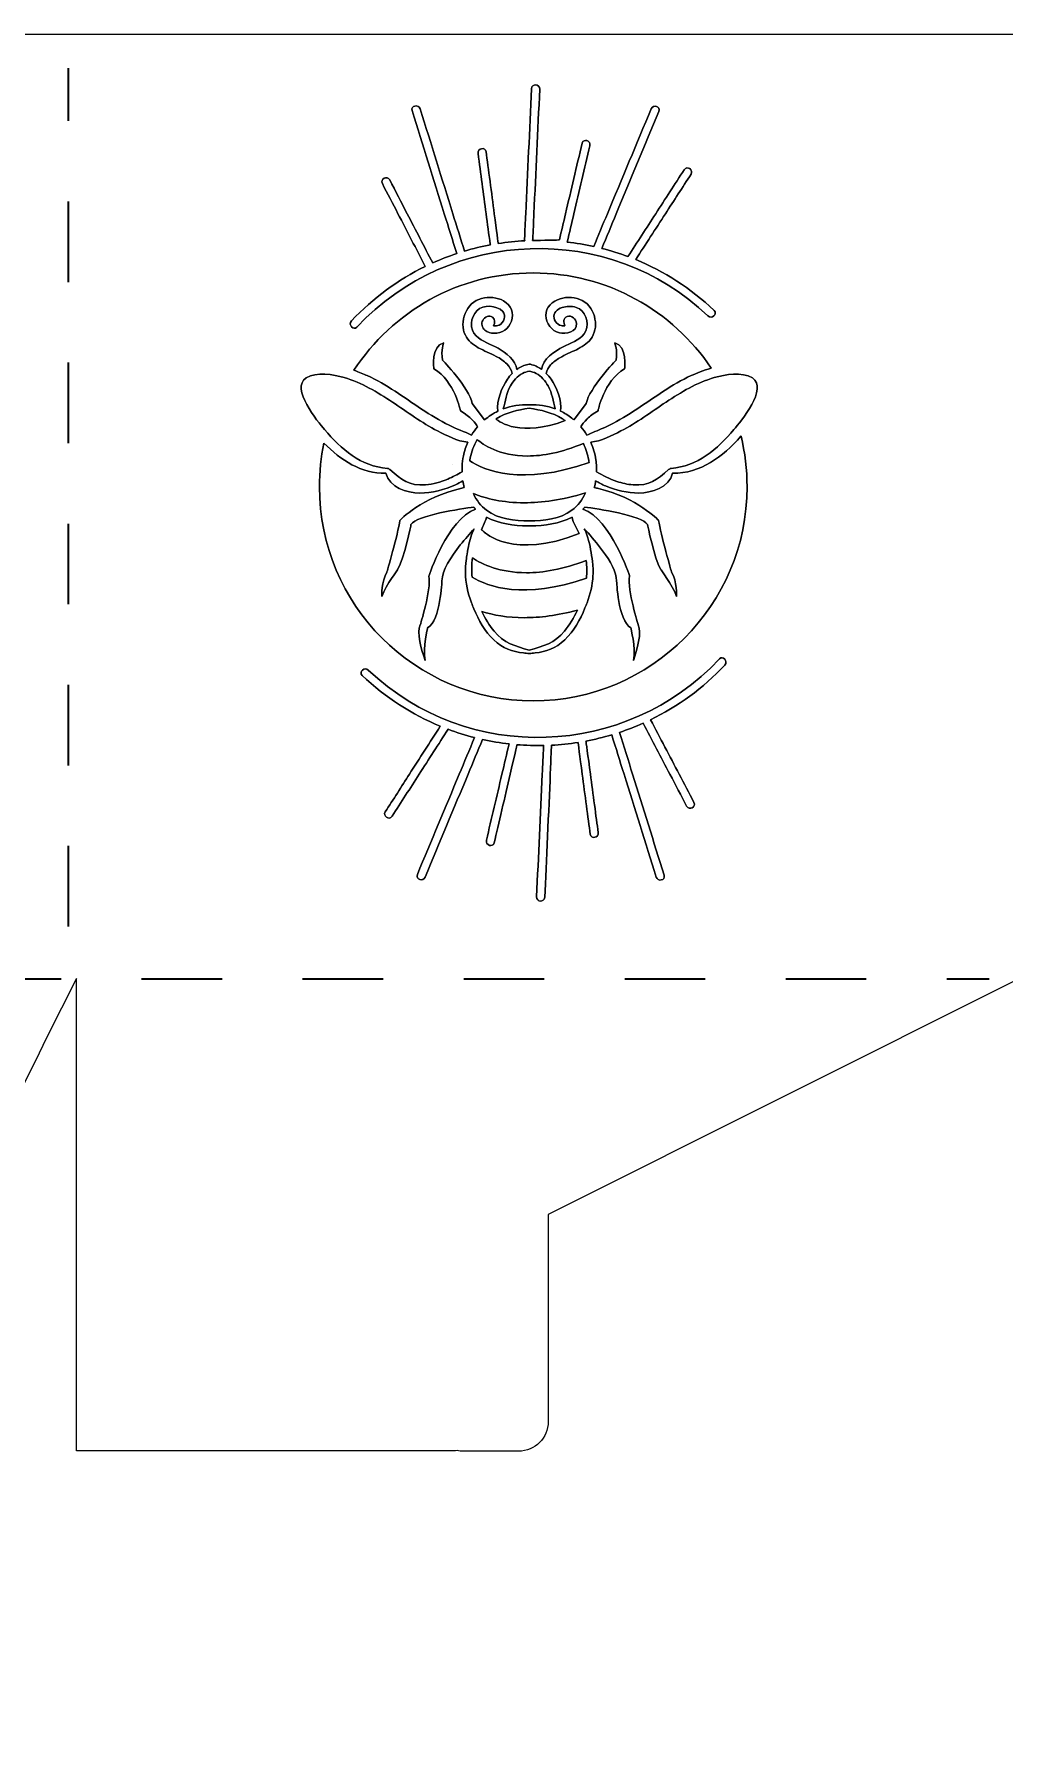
# Model space of a CAD drawing. Extents: x 8 to 992, y -718 to -282.
# Drawn here: x 256.2 to 504.6, y -717.6 to -282.5 of the extents above; entities that cross this region are included whole.
import ezdxf

# ---------------------------------------------------------------- set-up
doc = ezdxf.new("R2010")
doc.units = 0
doc.header["$MEASUREMENT"] = 0
doc.linetypes.add('AI-Linetype-3', pattern=[41.240002, 20.620001, -20.620001])
doc.linetypes.add('AI-Linetype-5', pattern=[41.240002, 20.620001, -20.620001])
doc.layers.add('Layer 1', color=7, linetype='Continuous')

# ---------------------------------------------------------------- blocks, each defined once
blk = doc.blocks.new('block 2')
at = {"layer": 'Layer 1', "true_color": 0x010101}
h = blk.add_hatch(color=18, dxfattribs=at)
h.dxf.hatch_style = 2
h.paths.add_polyline_path([(363.42, -392.81), (363.42, -392.81), (363.43, -392.8)])
at = {"layer": 'Layer 1', "lineweight": 0}
for points in [[(363.42, -392.81), (363.43, -392.8), (363.42, -392.81), (363.42, -392.81)], [(363.42, -392.81), (363.42, -392.81), (363.43, -392.8), (363.42, -392.81)]]:
    blk.add_lwpolyline(points, dxfattribs=at)
for points, knots in [([(515.73, -282.5), (515.73, -282.5), (265.73, -282.5), (265.73, -282.5), (265.73, -282.5), (259.42, -282.5), (259.42, -282.5), (259.42, -282.5), (27.54, -282.5), (27.54, -282.5), (27.54, -282.5), (27.54, -282.88), (27.54, -282.88), (27.54, -282.88), (26.18, -282.88), (26.18, -282.88), (26.18, -282.88), (25.18, -282.88), (25.18, -282.88), (25.18, -282.88), (7.77, -306.87), (7.77, -306.87), (7.77, -306.87), (7.77, -496.34), (7.77, -496.34), (7.77, -496.34), (25.18, -524.27), (25.18, -524.27), (25.18, -524.27), (25.32, -524.27), (25.32, -524.27), (25.32, -524.27), (26.18, -525.99), (26.18, -525.99), (26.18, -525.99), (34.86, -543.34), (34.86, -543.34), (34.86, -543.34), (85.76, -645.13), (85.76, -645.13), (85.76, -645.13), (85.76, -693.41), (85.76, -693.41), (85.76, -693.61), (85.77, -693.82), (85.77, -694.03), (85.63, -694.61), (85.55, -695.21), (85.55, -695.84), (85.55, -695.84), (85.55, -710.03), (85.55, -710.03), (85.55, -714.23), (88.95, -717.64), (93.15, -717.64), (93.15, -717.64), (107.35, -717.64), (107.35, -717.64), (107.77, -717.64), (108.17, -717.6), (108.57, -717.53), (109.02, -717.56), (109.47, -717.57), (109.93, -717.57), (109.93, -717.57), (182.44, -717.57), (182.44, -717.57), (182.85, -717.57), (183.25, -717.56), (183.65, -717.54), (184.03, -717.6), (184.41, -717.64), (184.8, -717.64), (184.8, -717.64), (199, -717.64), (199, -717.64), (203.2, -717.64), (206.6, -714.23), (206.6, -710.03), (206.6, -710.03), (206.6, -695.84), (206.6, -695.84), (206.6, -695.55), (206.59, -695.26), (206.55, -694.98), (206.59, -694.48), (206.61, -693.97), (206.61, -693.47), (206.61, -693.47), (206.61, -645.13), (206.61, -645.13), (206.61, -645.13), (257.49, -543.34), (257.49, -543.34), (257.49, -543.34), (259.42, -539.47), (259.42, -539.47), (259.42, -539.47), (267.05, -524.22), (267.05, -524.22), (267.05, -524.22), (267.05, -645.13), (267.05, -645.13), (267.05, -645.13), (363.75, -645.13), (363.75, -645.13), (364.02, -645.13), (364.29, -645.12), (364.55, -645.11), (365.04, -645.21), (365.55, -645.26), (366.07, -645.26), (366.07, -645.26), (380.27, -645.26), (380.27, -645.26), (384.47, -645.26), (387.87, -641.85), (387.87, -637.65), (387.87, -637.65), (387.87, -623.46), (387.87, -623.46), (387.87, -623.13), (387.85, -622.81), (387.81, -622.5), (387.84, -621.97), (387.86, -621.44), (387.86, -620.9), (387.86, -620.9), (387.86, -584.65), (387.86, -584.65), (387.86, -584.65), (508.4, -524.37), (508.4, -524.37), (508.4, -524.37), (508.4, -717.57), (508.4, -717.57), (508.4, -717.57), (544.66, -717.57), (544.66, -717.57), (545.56, -717.58), (546.45, -717.52), (547.33, -717.43), (547.33, -717.43), (561.11, -717.43), (561.11, -717.43), (565.31, -717.43), (568.72, -714.02), (568.72, -709.82), (568.72, -709.82), (568.72, -696.14), (568.72, -696.14), (568.82, -695.26), (568.87, -694.37), (568.88, -693.47), (568.88, -693.47), (568.88, -645.13), (568.88, -645.13), (568.88, -645.13), (689.73, -645.13), (689.73, -645.13), (689.73, -645.13), (689.73, -693.41), (689.73, -693.41), (689.73, -693.61), (689.74, -693.8), (689.74, -694), (689.63, -694.53), (689.56, -695.07), (689.56, -695.63), (689.56, -695.63), (689.56, -709.82), (689.56, -709.82), (689.56, -714.02), (692.97, -717.43), (697.17, -717.43), (697.17, -717.43), (711.26, -717.43), (711.26, -717.43), (712.13, -717.52), (713.01, -717.57), (713.89, -717.57), (713.89, -717.57), (750.19, -717.57), (750.19, -717.57), (750.19, -717.57), (750.19, -524.22), (750.19, -524.22), (750.19, -524.22), (871.01, -584.63), (871.01, -584.63), (871.01, -584.63), (871.01, -620.96), (871.01, -620.96), (871.01, -621.37), (871.02, -621.76), (871.04, -622.16), (870.99, -622.52), (870.96, -622.88), (870.96, -623.25), (870.96, -623.25), (870.96, -637.44), (870.96, -637.44), (870.96, -641.64), (874.36, -645.05), (878.56, -645.05), (878.56, -645.05), (892.76, -645.05), (892.76, -645.05), (892.87, -645.05), (892.97, -645.04), (893.07, -645.03), (893.77, -645.09), (894.47, -645.13), (895.18, -645.13), (895.18, -645.13), (991.86, -645.13), (991.86, -645.13), (991.86, -645.13), (991.86, -282.5), (991.86, -282.5), (991.86, -282.5), (515.73, -282.5), (515.73, -282.5)], [0, 0, 0, 0, 1, 1, 1, 2, 2, 2, 3, 3, 3, 4, 4, 4, 5, 5, 5, 6, 6, 6, 7, 7, 7, 8, 8, 8, 9, 9, 9, 10, 10, 10, 11, 11, 11, 12, 12, 12, 13, 13, 13, 14, 14, 14, 15, 15, 15, 16, 16, 16, 17, 17, 17, 18, 18, 18, 19, 19, 19, 20, 20, 20, 21, 21, 21, 22, 22, 22, 23, 23, 23, 24, 24, 24, 25, 25, 25, 26, 26, 26, 27, 27, 27, 28, 28, 28, 29, 29, 29, 30, 30, 30, 31, 31, 31, 32, 32, 32, 33, 33, 33, 34, 34, 34, 35, 35, 35, 36, 36, 36, 37, 37, 37, 38, 38, 38, 39, 39, 39, 40, 40, 40, 41, 41, 41, 42, 42, 42, 43, 43, 43, 44, 44, 44, 45, 45, 45, 46, 46, 46, 47, 47, 47, 48, 48, 48, 49, 49, 49, 50, 50, 50, 51, 51, 51, 52, 52, 52, 53, 53, 53, 54, 54, 54, 55, 55, 55, 56, 56, 56, 57, 57, 57, 58, 58, 58, 59, 59, 59, 60, 60, 60, 61, 61, 61, 62, 62, 62, 63, 63, 63, 64, 64, 64, 65, 65, 65, 66, 66, 66, 67, 67, 67, 68, 68, 68, 69, 69, 69, 70, 70, 70, 71, 71, 71, 72, 72, 72, 73, 73, 73, 74, 74, 74, 74]), ([(338.89, -357.5), (362.81, -332.01), (403.34, -330.46), (428.77, -354.66), (429.75, -355.59), (431.31, -354.19), (430.33, -353.25), (424.33, -347.55), (417.51, -343.22), (410.27, -340.24), (412.81, -336.32), (415.35, -332.41), (417.88, -328.49), (420.06, -325.12), (422.25, -321.75), (424.43, -318.39), (425.16, -317.25), (423.41, -316.1), (422.67, -317.24), (420.24, -320.99), (417.81, -324.74), (415.38, -328.49), (413.01, -332.14), (410.65, -335.8), (408.28, -339.46), (406.08, -338.64), (403.84, -337.94), (401.58, -337.37), (402.82, -334.41), (404.05, -331.45), (405.29, -328.49), (408.93, -319.76), (412.57, -311.04), (416.22, -302.32), (416.74, -301.06), (414.74, -300.42), (414.22, -301.66), (410.49, -310.6), (406.76, -319.55), (403.02, -328.49), (401.85, -331.28), (400.69, -334.08), (399.52, -336.88), (397.28, -336.38), (395.01, -336), (392.74, -335.75), (393.31, -333.33), (393.88, -330.91), (394.45, -328.49), (395.81, -322.69), (397.17, -316.89), (398.53, -311.1), (398.84, -309.79), (396.85, -309.12), (396.54, -310.44), (395.13, -316.46), (393.71, -322.47), (392.3, -328.49), (391.78, -330.71), (391.26, -332.94), (390.73, -335.16), (390.7, -335.3), (386.13, -335.3), (383.84, -335.35), (383.87, -335.26), (383.89, -335.16), (383.9, -335.06), (384, -332.87), (384.1, -330.68), (384.2, -328.49), (384.7, -317.86), (385.19, -307.23), (385.69, -296.6), (385.75, -295.25), (383.65, -295.14), (383.59, -296.49), (383.1, -307.16), (382.6, -317.82), (382.1, -328.49), (382, -330.64), (381.9, -332.8), (381.8, -334.95), (381.8, -335.13), (381.83, -335.28), (381.88, -335.42), (379.6, -335.53), (377.31, -335.77), (375.05, -336.13), (375.05, -336.09), (374.62, -332.79), (374.06, -328.49), (373.38, -323.37), (372.51, -316.83), (371.95, -312.63), (371.78, -311.29), (369.73, -311.75), (369.91, -313.09), (370.59, -318.22), (371.28, -323.35), (371.96, -328.49), (372.31, -331.09), (372.65, -333.69), (373, -336.29), (373, -336.29), (373.04, -336.47), (373.04, -336.47), (370.82, -336.89), (368.61, -337.42), (366.43, -338.07), (365.43, -334.88), (364.44, -331.68), (363.44, -328.49), (360.65, -319.55), (357.86, -310.61), (355.07, -301.66), (354.67, -300.39), (352.61, -300.82), (353.02, -302.12), (355.76, -310.91), (358.51, -319.7), (361.25, -328.49), (362.31, -331.89), (363.38, -335.3), (364.44, -338.7), (362.35, -339.39), (360.3, -340.19), (358.28, -341.1), (356.1, -336.9), (353.92, -332.69), (351.74, -328.49), (350.25, -325.6), (348.75, -322.72), (347.26, -319.83), (346.64, -318.63), (344.77, -319.59), (345.39, -320.8), (346.72, -323.36), (348.05, -325.92), (349.38, -328.49), (351.71, -332.99), (354.04, -337.49), (356.38, -341.99), (349.46, -345.37), (343.04, -350.02), (337.48, -355.94), (336.56, -356.92), (337.96, -358.49), (338.89, -357.5)], [0, 0, 0, 0, 1, 1, 1, 2, 2, 2, 3, 3, 3, 4, 4, 4, 5, 5, 5, 6, 6, 6, 7, 7, 7, 8, 8, 8, 9, 9, 9, 10, 10, 10, 11, 11, 11, 12, 12, 12, 13, 13, 13, 14, 14, 14, 15, 15, 15, 16, 16, 16, 17, 17, 17, 18, 18, 18, 19, 19, 19, 20, 20, 20, 21, 21, 21, 22, 22, 22, 23, 23, 23, 24, 24, 24, 25, 25, 25, 26, 26, 26, 27, 27, 27, 28, 28, 28, 29, 29, 29, 30, 30, 30, 31, 31, 31, 32, 32, 32, 33, 33, 33, 34, 34, 34, 35, 35, 35, 36, 36, 36, 37, 37, 37, 38, 38, 38, 39, 39, 39, 40, 40, 40, 41, 41, 41, 42, 42, 42, 43, 43, 43, 44, 44, 44, 45, 45, 45, 46, 46, 46, 47, 47, 47, 48, 48, 48, 49, 49, 49, 49]), ([(337.48, -355.94), (343.04, -350.02), (349.46, -345.37), (356.38, -341.99), (354.04, -337.49), (351.71, -332.99), (349.38, -328.49), (348.05, -325.92), (346.72, -323.36), (345.39, -320.8), (344.77, -319.59), (346.64, -318.63), (347.26, -319.83), (348.75, -322.72), (350.25, -325.6), (351.74, -328.49), (353.92, -332.69), (356.1, -336.9), (358.28, -341.1), (360.3, -340.19), (362.35, -339.39), (364.44, -338.7), (363.38, -335.3), (362.31, -331.89), (361.25, -328.49), (358.51, -319.7), (355.76, -310.91), (353.02, -302.12), (352.61, -300.82), (354.67, -300.39), (355.07, -301.66), (357.86, -310.61), (360.65, -319.55), (363.44, -328.49), (364.44, -331.68), (365.43, -334.88), (366.43, -338.07), (368.61, -337.42), (370.82, -336.89), (373.04, -336.47), (373.04, -336.47), (373, -336.29), (373, -336.29), (372.65, -333.69), (372.31, -331.09), (371.96, -328.49), (371.28, -323.35), (370.59, -318.22), (369.91, -313.09), (369.73, -311.75), (371.78, -311.29), (371.95, -312.63), (372.51, -316.83), (373.38, -323.37), (374.06, -328.49), (374.62, -332.79), (375.05, -336.09), (375.05, -336.13), (377.31, -335.77), (379.6, -335.53), (381.88, -335.42), (381.83, -335.28), (381.8, -335.13), (381.8, -334.95), (381.9, -332.8), (382, -330.64), (382.1, -328.49), (382.6, -317.82), (383.1, -307.16), (383.59, -296.49), (383.65, -295.14), (385.75, -295.25), (385.69, -296.6), (385.19, -307.23), (384.7, -317.86), (384.2, -328.49), (384.1, -330.68), (384, -332.87), (383.9, -335.06), (383.89, -335.16), (383.87, -335.26), (383.84, -335.35), (386.13, -335.3), (390.7, -335.3), (390.73, -335.16), (391.26, -332.94), (391.78, -330.71), (392.3, -328.49), (393.71, -322.47), (395.13, -316.46), (396.54, -310.44), (396.85, -309.12), (398.84, -309.79), (398.53, -311.1), (397.17, -316.89), (395.81, -322.69), (394.45, -328.49), (393.88, -330.91), (393.31, -333.33), (392.74, -335.75), (395.01, -336), (397.28, -336.38), (399.52, -336.88), (400.69, -334.08), (401.85, -331.28), (403.02, -328.49), (406.76, -319.55), (410.49, -310.6), (414.22, -301.66), (414.74, -300.42), (416.74, -301.06), (416.22, -302.32), (412.57, -311.04), (408.93, -319.76), (405.29, -328.49), (404.05, -331.45), (402.82, -334.41), (401.58, -337.37), (403.84, -337.94), (406.08, -338.64), (408.28, -339.46), (410.65, -335.8), (413.01, -332.14), (415.38, -328.49), (417.81, -324.74), (420.24, -320.99), (422.67, -317.24), (423.41, -316.1), (425.16, -317.25), (424.43, -318.39), (422.25, -321.75), (420.06, -325.12), (417.88, -328.49), (415.35, -332.41), (412.81, -336.32), (410.27, -340.24), (417.51, -343.22), (424.33, -347.55), (430.33, -353.25), (431.31, -354.19), (429.75, -355.59), (428.77, -354.66), (403.34, -330.46), (362.81, -332.01), (338.89, -357.5), (337.96, -358.49), (336.56, -356.92), (337.48, -355.94)], [0, 0, 0, 0, 1, 1, 1, 2, 2, 2, 3, 3, 3, 4, 4, 4, 5, 5, 5, 6, 6, 6, 7, 7, 7, 8, 8, 8, 9, 9, 9, 10, 10, 10, 11, 11, 11, 12, 12, 12, 13, 13, 13, 14, 14, 14, 15, 15, 15, 16, 16, 16, 17, 17, 17, 18, 18, 18, 19, 19, 19, 20, 20, 20, 21, 21, 21, 22, 22, 22, 23, 23, 23, 24, 24, 24, 25, 25, 25, 26, 26, 26, 27, 27, 27, 28, 28, 28, 29, 29, 29, 30, 30, 30, 31, 31, 31, 32, 32, 32, 33, 33, 33, 34, 34, 34, 35, 35, 35, 36, 36, 36, 37, 37, 37, 38, 38, 38, 39, 39, 39, 40, 40, 40, 41, 41, 41, 42, 42, 42, 43, 43, 43, 44, 44, 44, 45, 45, 45, 46, 46, 46, 47, 47, 47, 48, 48, 48, 49, 49, 49, 49]), ([(403.54, -382.65), (405.96, -381.38), (408.3, -380.01), (410.58, -378.5), (415.11, -375.52), (419.53, -372.19), (424.49, -369.94), (425.78, -369.36), (427.59, -368.63), (429.59, -368.03), (419.77, -353.34), (403.03, -343.66), (384.03, -343.66), (364.8, -343.66), (347.89, -353.58), (338.12, -368.58), (339.43, -369.04), (340.61, -369.53), (341.51, -369.94), (346.47, -372.19), (350.9, -375.52), (355.43, -378.5), (357.71, -380.01), (360.05, -381.38), (362.47, -382.65), (364.32, -383.62), (366.38, -384.22), (368.24, -385.16), (368.7, -384.41), (369.21, -383.71), (369.78, -383.05), (369.27, -382.12), (368.07, -380.51), (365.38, -378.96), (365.38, -378.96), (363.96, -371.36), (358.57, -368.19), (358.57, -368.19), (357.78, -362.33), (361.11, -361.54), (361.11, -361.54), (360.32, -363.44), (360.79, -365.97), (360.79, -365.97), (367.76, -373.26), (368.39, -377.06), (368.39, -377.06), (371.56, -381.28), (371.56, -381.28), (372.6, -380.39), (373.75, -379.63), (374.99, -379.02), (374.51, -376.39), (376.08, -372.85), (377.4, -370.85), (377.73, -370.34), (378.16, -369.84), (378.64, -369.37), (378.39, -368.43), (377.98, -367.67), (377.27, -366.95), (376.47, -366.14), (375.54, -365.53), (374.53, -365.01), (373.03, -364.22), (371.44, -363.62), (369.96, -362.79), (368.64, -362.04), (367.33, -361.03), (366.65, -359.62), (365.81, -357.88), (365.87, -355.83), (366.59, -354.05), (367.35, -352.15), (368.79, -350.71), (370.81, -350.19), (372.63, -349.71), (374.8, -349.86), (376.45, -350.82), (378.31, -351.9), (379.22, -353.95), (378.46, -356.01), (377.73, -357.97), (376.05, -359.13), (373.97, -359.1), (373.14, -359.1), (372.25, -358.85), (371.62, -358.29), (370.92, -357.67), (370.64, -356.63), (371.11, -355.79), (371.58, -354.96), (372.77, -354.36), (373.62, -354.99), (374.37, -355.54), (374.19, -356.49), (373.86, -357.22), (374.34, -357.26), (374.85, -357.18), (375.26, -357), (376.51, -356.43), (377.23, -354.58), (376.2, -353.51), (374.62, -351.87), (371.24, -351.68), (369.6, -353.32), (367.9, -355.03), (367.67, -358.06), (369.41, -359.76), (370.97, -361.28), (373.2, -361.88), (375.05, -362.95), (376.98, -364.06), (379.63, -365.99), (379.82, -368.38), (379.97, -368.27), (380.13, -368.16), (380.29, -368.06), (381.14, -367.53), (382.07, -367.13), (383, -366.98), (383.94, -367.13), (384.87, -367.53), (385.72, -368.06), (385.88, -368.16), (386.03, -368.26), (386.18, -368.37), (386.38, -365.74), (389.55, -363.64), (391.68, -362.56), (393.49, -361.63), (395.78, -360.95), (397.06, -359.25), (398.48, -357.38), (397.8, -354.11), (395.84, -352.86), (394.81, -352.21), (393.46, -352.1), (392.29, -352.3), (391.18, -352.48), (389.69, -353.07), (389.36, -354.28), (389.04, -355.5), (390.02, -356.89), (391.21, -357.15), (391.49, -357.21), (391.82, -357.24), (392.15, -357.23), (391.78, -356.39), (391.64, -355.22), (392.69, -354.82), (393.81, -354.4), (395.06, -355.45), (395.13, -356.57), (395.29, -358.84), (392.39, -359.36), (390.71, -358.98), (388.69, -358.52), (387.34, -356.53), (387.26, -354.52), (387.19, -352.39), (389, -350.81), (390.9, -350.25), (392.73, -349.71), (394.88, -349.84), (396.59, -350.72), (398.36, -351.64), (399.5, -353.55), (399.84, -355.47), (400.17, -357.33), (399.86, -359.16), (398.68, -360.66), (397.75, -361.85), (396.4, -362.64), (395.07, -363.3), (393.65, -364), (392.17, -364.58), (390.8, -365.38), (389.93, -365.89), (389.17, -366.48), (388.48, -367.22), (387.89, -367.84), (387.57, -368.56), (387.36, -369.36), (387.85, -369.84), (388.27, -370.34), (388.6, -370.85), (389.93, -372.85), (391.5, -376.39), (391.02, -379.02), (392.04, -379.52), (392.99, -380.13), (393.88, -380.82), (394.07, -380.97), (394.26, -381.12), (394.45, -381.28), (394.45, -381.28), (395.11, -380.4), (395.11, -380.4), (395.11, -380.4), (397.62, -377.06), (397.62, -377.06), (398.25, -373.26), (405.22, -365.97), (405.22, -365.97), (405.69, -363.44), (404.9, -361.54), (404.9, -361.54), (408.23, -362.33), (407.43, -368.19), (407.43, -368.19), (402.05, -371.36), (400.62, -378.96), (400.62, -378.96), (399.42, -379.65), (398.53, -380.36), (397.85, -381.01), (397.01, -381.81), (396.51, -382.54), (396.23, -383.05), (396.79, -383.71), (397.31, -384.41), (397.77, -385.16), (398.26, -384.91), (398.77, -384.68), (399.28, -384.47), (400.71, -383.87), (402.18, -383.36), (403.54, -382.65)], [0, 0, 0, 0, 1, 1, 1, 2, 2, 2, 3, 3, 3, 4, 4, 4, 5, 5, 5, 6, 6, 6, 7, 7, 7, 8, 8, 8, 9, 9, 9, 10, 10, 10, 11, 11, 11, 12, 12, 12, 13, 13, 13, 14, 14, 14, 15, 15, 15, 16, 16, 16, 17, 17, 17, 18, 18, 18, 19, 19, 19, 20, 20, 20, 21, 21, 21, 22, 22, 22, 23, 23, 23, 24, 24, 24, 25, 25, 25, 26, 26, 26, 27, 27, 27, 28, 28, 28, 29, 29, 29, 30, 30, 30, 31, 31, 31, 32, 32, 32, 33, 33, 33, 34, 34, 34, 35, 35, 35, 36, 36, 36, 37, 37, 37, 38, 38, 38, 39, 39, 39, 40, 40, 40, 41, 41, 41, 42, 42, 42, 43, 43, 43, 44, 44, 44, 45, 45, 45, 46, 46, 46, 47, 47, 47, 48, 48, 48, 49, 49, 49, 50, 50, 50, 51, 51, 51, 52, 52, 52, 53, 53, 53, 54, 54, 54, 55, 55, 55, 56, 56, 56, 57, 57, 57, 58, 58, 58, 59, 59, 59, 60, 60, 60, 61, 61, 61, 62, 62, 62, 63, 63, 63, 64, 64, 64, 65, 65, 65, 66, 66, 66, 67, 67, 67, 68, 68, 68, 69, 69, 69, 70, 70, 70, 71, 71, 71, 72, 72, 72, 73, 73, 73, 74, 74, 74, 75, 75, 75, 76, 76, 76, 76]), ([(397.77, -385.16), (397.31, -384.41), (396.79, -383.71), (396.23, -383.05), (396.51, -382.54), (397.01, -381.81), (397.85, -381.01), (398.53, -380.36), (399.42, -379.65), (400.62, -378.96), (400.62, -378.96), (402.05, -371.36), (407.43, -368.19), (407.43, -368.19), (408.23, -362.33), (404.9, -361.54), (404.9, -361.54), (405.69, -363.44), (405.22, -365.97), (405.22, -365.97), (398.25, -373.26), (397.62, -377.06), (397.62, -377.06), (395.11, -380.4), (395.11, -380.4), (395.11, -380.4), (394.45, -381.28), (394.45, -381.28), (394.26, -381.12), (394.07, -380.97), (393.88, -380.82), (392.99, -380.13), (392.04, -379.52), (391.02, -379.02), (391.5, -376.39), (389.93, -372.85), (388.6, -370.85), (388.27, -370.34), (387.85, -369.84), (387.36, -369.36), (387.57, -368.56), (387.89, -367.84), (388.48, -367.22), (389.17, -366.48), (389.93, -365.89), (390.8, -365.38), (392.17, -364.58), (393.65, -364), (395.07, -363.3), (396.4, -362.64), (397.75, -361.85), (398.68, -360.66), (399.86, -359.16), (400.17, -357.33), (399.84, -355.47), (399.5, -353.55), (398.36, -351.64), (396.59, -350.72), (394.88, -349.84), (392.73, -349.71), (390.9, -350.25), (389, -350.81), (387.19, -352.39), (387.26, -354.52), (387.34, -356.53), (388.69, -358.52), (390.71, -358.98), (392.39, -359.36), (395.29, -358.84), (395.13, -356.57), (395.06, -355.45), (393.81, -354.4), (392.69, -354.82), (391.64, -355.22), (391.78, -356.39), (392.15, -357.23), (391.82, -357.24), (391.49, -357.21), (391.21, -357.15), (390.02, -356.89), (389.04, -355.5), (389.36, -354.28), (389.69, -353.07), (391.18, -352.48), (392.29, -352.3), (393.46, -352.1), (394.81, -352.21), (395.84, -352.86), (397.8, -354.11), (398.48, -357.38), (397.06, -359.25), (395.78, -360.95), (393.49, -361.63), (391.68, -362.56), (389.55, -363.64), (386.38, -365.74), (386.18, -368.37), (386.03, -368.26), (385.88, -368.16), (385.72, -368.06), (384.87, -367.53), (383.94, -367.13), (383, -366.98), (382.07, -367.13), (381.14, -367.53), (380.29, -368.06), (380.13, -368.16), (379.97, -368.27), (379.82, -368.38), (379.63, -365.99), (376.98, -364.06), (375.05, -362.95), (373.2, -361.88), (370.97, -361.28), (369.41, -359.76), (367.67, -358.06), (367.9, -355.03), (369.6, -353.32), (371.24, -351.68), (374.62, -351.87), (376.2, -353.51), (377.23, -354.58), (376.51, -356.43), (375.26, -357), (374.85, -357.18), (374.34, -357.26), (373.86, -357.22), (374.19, -356.49), (374.37, -355.54), (373.62, -354.99), (372.77, -354.36), (371.58, -354.96), (371.11, -355.79), (370.64, -356.63), (370.92, -357.67), (371.62, -358.29), (372.25, -358.85), (373.14, -359.1), (373.97, -359.1), (376.05, -359.13), (377.73, -357.97), (378.46, -356.01), (379.22, -353.95), (378.31, -351.9), (376.45, -350.82), (374.8, -349.86), (372.63, -349.71), (370.81, -350.19), (368.79, -350.71), (367.35, -352.15), (366.59, -354.05), (365.87, -355.83), (365.81, -357.88), (366.65, -359.62), (367.33, -361.03), (368.64, -362.04), (369.96, -362.79), (371.44, -363.62), (373.03, -364.22), (374.53, -365.01), (375.54, -365.53), (376.47, -366.14), (377.27, -366.95), (377.98, -367.67), (378.39, -368.43), (378.64, -369.37), (378.16, -369.84), (377.73, -370.34), (377.4, -370.85), (376.08, -372.85), (374.51, -376.39), (374.99, -379.02), (373.75, -379.63), (372.6, -380.39), (371.56, -381.28), (371.56, -381.28), (368.39, -377.06), (368.39, -377.06), (367.76, -373.26), (360.79, -365.97), (360.79, -365.97), (360.32, -363.44), (361.11, -361.54), (361.11, -361.54), (357.78, -362.33), (358.57, -368.19), (358.57, -368.19), (363.96, -371.36), (365.38, -378.96), (365.38, -378.96), (368.07, -380.51), (369.27, -382.12), (369.78, -383.05), (369.21, -383.71), (368.7, -384.41), (368.24, -385.16), (366.38, -384.22), (364.32, -383.62), (362.47, -382.65), (360.05, -381.38), (357.71, -380.01), (355.43, -378.5), (350.9, -375.52), (346.47, -372.19), (341.51, -369.94), (340.61, -369.53), (339.43, -369.04), (338.12, -368.58), (347.89, -353.58), (364.8, -343.66), (384.03, -343.66), (403.03, -343.66), (419.77, -353.34), (429.59, -368.03), (427.59, -368.63), (425.78, -369.36), (424.49, -369.94), (419.53, -372.19), (415.11, -375.52), (410.58, -378.5), (408.3, -380.01), (405.96, -381.38), (403.54, -382.65), (402.18, -383.36), (400.71, -383.87), (399.28, -384.47), (398.77, -384.68), (398.26, -384.91), (397.77, -385.16)], [0, 0, 0, 0, 1, 1, 1, 2, 2, 2, 3, 3, 3, 4, 4, 4, 5, 5, 5, 6, 6, 6, 7, 7, 7, 8, 8, 8, 9, 9, 9, 10, 10, 10, 11, 11, 11, 12, 12, 12, 13, 13, 13, 14, 14, 14, 15, 15, 15, 16, 16, 16, 17, 17, 17, 18, 18, 18, 19, 19, 19, 20, 20, 20, 21, 21, 21, 22, 22, 22, 23, 23, 23, 24, 24, 24, 25, 25, 25, 26, 26, 26, 27, 27, 27, 28, 28, 28, 29, 29, 29, 30, 30, 30, 31, 31, 31, 32, 32, 32, 33, 33, 33, 34, 34, 34, 35, 35, 35, 36, 36, 36, 37, 37, 37, 38, 38, 38, 39, 39, 39, 40, 40, 40, 41, 41, 41, 42, 42, 42, 43, 43, 43, 44, 44, 44, 45, 45, 45, 46, 46, 46, 47, 47, 47, 48, 48, 48, 49, 49, 49, 50, 50, 50, 51, 51, 51, 52, 52, 52, 53, 53, 53, 54, 54, 54, 55, 55, 55, 56, 56, 56, 57, 57, 57, 58, 58, 58, 59, 59, 59, 60, 60, 60, 61, 61, 61, 62, 62, 62, 63, 63, 63, 64, 64, 64, 65, 65, 65, 66, 66, 66, 67, 67, 67, 68, 68, 68, 69, 69, 69, 70, 70, 70, 71, 71, 71, 72, 72, 72, 73, 73, 73, 74, 74, 74, 75, 75, 75, 76, 76, 76, 76]), ([(346.69, -393.69), (346.88, -393.7), (347.02, -393.78), (347.12, -393.88), (347.12, -393.88), (347.33, -394.01), (347.33, -394.01), (350.28, -396.61), (352.22, -398.2), (356.42, -397.9), (358.41, -397.76), (360.31, -397.19), (362.12, -396.42), (363.39, -395.87), (364.61, -395.23), (365.8, -394.55), (365.79, -394.09), (365.78, -393.63), (365.8, -393.18), (365.84, -392.26), (365.96, -391.37), (366.14, -390.5), (366.39, -389.27), (366.77, -388.09), (367.27, -386.98), (364.56, -386.72), (361.86, -385.31), (359.53, -384.11), (355.47, -382.03), (351.75, -379.24), (347.96, -376.72), (344.09, -374.14), (340.12, -371.78), (335.62, -370.46), (332.79, -369.63), (328.57, -368.87), (325.87, -370.54), (321.73, -373.11), (328.89, -381.78), (330.58, -383.76), (334.82, -388.73), (339.94, -393.2), (346.69, -393.69)], [0, 0, 0, 0, 1, 1, 1, 2, 2, 2, 3, 3, 3, 4, 4, 4, 5, 5, 5, 6, 6, 6, 7, 7, 7, 8, 8, 8, 9, 9, 9, 10, 10, 10, 11, 11, 11, 12, 12, 12, 13, 13, 13, 14, 14, 14, 14]), ([(325.87, -370.54), (328.57, -368.87), (332.79, -369.63), (335.62, -370.46), (340.12, -371.78), (344.09, -374.14), (347.96, -376.72), (351.75, -379.24), (355.47, -382.03), (359.53, -384.11), (361.86, -385.31), (364.56, -386.72), (367.27, -386.98), (366.77, -388.09), (366.39, -389.27), (366.14, -390.5), (365.96, -391.37), (365.84, -392.26), (365.8, -393.18), (365.78, -393.63), (365.79, -394.09), (365.8, -394.55), (364.61, -395.23), (363.39, -395.87), (362.12, -396.42), (360.31, -397.19), (358.41, -397.76), (356.42, -397.9), (352.22, -398.2), (350.28, -396.61), (347.33, -394.01), (347.33, -394.01), (347.12, -393.88), (347.12, -393.88), (347.02, -393.78), (346.88, -393.7), (346.69, -393.69), (339.94, -393.2), (334.82, -388.73), (330.58, -383.76), (328.89, -381.78), (321.73, -373.11), (325.87, -370.54)], [0, 0, 0, 0, 1, 1, 1, 2, 2, 2, 3, 3, 3, 4, 4, 4, 5, 5, 5, 6, 6, 6, 7, 7, 7, 8, 8, 8, 9, 9, 9, 10, 10, 10, 11, 11, 11, 12, 12, 12, 13, 13, 13, 14, 14, 14, 14]), ([(389.64, -378.43), (389.07, -376.5), (388.94, -374.42), (387.83, -372.58), (387.07, -371.33), (386.11, -370.08), (384.77, -369.39), (384.18, -369.08), (383.6, -368.91), (383, -368.78), (382.41, -368.91), (381.83, -369.08), (381.24, -369.39), (379.9, -370.08), (378.94, -371.33), (378.18, -372.58), (377.07, -374.42), (376.93, -376.5), (376.36, -378.43), (378.42, -377.65), (380.67, -377.29), (383, -377.45), (385.34, -377.29), (387.58, -377.65), (389.64, -378.43)], [0, 0, 0, 0, 1, 1, 1, 2, 2, 2, 3, 3, 3, 4, 4, 4, 5, 5, 5, 6, 6, 6, 7, 7, 7, 8, 8, 8, 8]), ([(376.36, -378.43), (376.93, -376.5), (377.07, -374.42), (378.18, -372.58), (378.94, -371.33), (379.9, -370.08), (381.24, -369.39), (381.83, -369.08), (382.41, -368.91), (383, -368.78), (383.6, -368.91), (384.18, -369.08), (384.77, -369.39), (386.11, -370.08), (387.07, -371.33), (387.83, -372.58), (388.94, -374.42), (389.07, -376.5), (389.64, -378.43), (387.58, -377.65), (385.34, -377.29), (383, -377.45), (380.67, -377.29), (378.42, -377.65), (376.36, -378.43)], [0, 0, 0, 0, 1, 1, 1, 2, 2, 2, 3, 3, 3, 4, 4, 4, 5, 5, 5, 6, 6, 6, 7, 7, 7, 8, 8, 8, 8]), ([(440.14, -370.54), (437.44, -368.87), (433.22, -369.63), (430.39, -370.46), (425.89, -371.78), (421.92, -374.14), (418.05, -376.72), (414.25, -379.24), (410.54, -382.03), (406.48, -384.11), (404.15, -385.31), (401.45, -386.72), (398.74, -386.98), (399.38, -388.39), (399.83, -389.91), (400.06, -391.5), (400.13, -392.05), (400.18, -392.61), (400.21, -393.18), (400.22, -393.63), (400.22, -394.09), (400.21, -394.55), (401.87, -395.51), (403.61, -396.38), (405.42, -397.01), (406.77, -397.47), (408.15, -397.8), (409.59, -397.9), (413.79, -398.2), (415.72, -396.61), (418.68, -394.01), (418.68, -394.01), (418.89, -393.88), (418.89, -393.88), (418.99, -393.78), (419.13, -393.7), (419.31, -393.69), (426.07, -393.2), (431.19, -388.73), (435.43, -383.76), (437.11, -381.78), (444.28, -373.11), (440.14, -370.54)], [0, 0, 0, 0, 1, 1, 1, 2, 2, 2, 3, 3, 3, 4, 4, 4, 5, 5, 5, 6, 6, 6, 7, 7, 7, 8, 8, 8, 9, 9, 9, 10, 10, 10, 11, 11, 11, 12, 12, 12, 13, 13, 13, 14, 14, 14, 14]), ([(435.43, -383.76), (431.19, -388.73), (426.07, -393.2), (419.31, -393.69), (419.13, -393.7), (418.99, -393.78), (418.89, -393.88), (418.89, -393.88), (418.68, -394.01), (418.68, -394.01), (415.72, -396.61), (413.79, -398.2), (409.59, -397.9), (408.15, -397.8), (406.77, -397.47), (405.42, -397.01), (403.61, -396.38), (401.87, -395.51), (400.21, -394.55), (400.22, -394.09), (400.22, -393.63), (400.21, -393.18), (400.18, -392.61), (400.13, -392.05), (400.06, -391.5), (399.83, -389.91), (399.38, -388.39), (398.74, -386.98), (401.45, -386.72), (404.15, -385.31), (406.48, -384.11), (410.54, -382.03), (414.25, -379.24), (418.05, -376.72), (421.92, -374.14), (425.89, -371.78), (430.39, -370.46), (433.22, -369.63), (437.44, -368.87), (440.14, -370.54), (444.28, -373.11), (437.11, -381.78), (435.43, -383.76)], [0, 0, 0, 0, 1, 1, 1, 2, 2, 2, 3, 3, 3, 4, 4, 4, 5, 5, 5, 6, 6, 6, 7, 7, 7, 8, 8, 8, 9, 9, 9, 10, 10, 10, 11, 11, 11, 12, 12, 12, 13, 13, 13, 14, 14, 14, 14]), ([(374.43, -381.03), (375.43, -381.88), (380.8, -385.68), (392.23, -381.47), (391.99, -381.3), (391.73, -381.13), (391.48, -380.97), (388.75, -379.28), (386.03, -378.78), (383, -378.3), (379.97, -378.78), (377.26, -379.28), (374.53, -380.97), (374.53, -380.97), (374.43, -381.03), (374.43, -381.03)], [0, 0, 0, 0, 1, 1, 1, 2, 2, 2, 3, 3, 3, 4, 4, 4, 5, 5, 5, 5]), ([(383, -378.3), (386.03, -378.78), (388.75, -379.28), (391.48, -380.97), (391.73, -381.13), (391.99, -381.3), (392.23, -381.47), (380.8, -385.68), (375.43, -381.88), (374.43, -381.03), (374.43, -381.03), (374.53, -380.97), (374.53, -380.97), (377.26, -379.28), (379.97, -378.78), (383, -378.3)], [0, 0, 0, 0, 1, 1, 1, 2, 2, 2, 3, 3, 3, 4, 4, 4, 5, 5, 5, 5]), ([(437.18, -385.48), (432.52, -390.73), (426.91, -394.99), (419.71, -394.94), (418.83, -398.53), (414.35, -400.01), (411.04, -399.99), (408.18, -399.97), (405.22, -399.35), (402.53, -398.18), (401.66, -397.8), (400.81, -397.36), (400.01, -396.86), (399.93, -397.45), (399.81, -398.03), (399.66, -398.61), (400.02, -398.68), (400.37, -398.77), (400.72, -398.85), (410.56, -401.15), (416.14, -406.99), (416.14, -406.99), (416.62, -410.47), (419.47, -420.29), (419.47, -420.29), (420.89, -422.5), (420.74, -426.46), (420.74, -426.46), (419.63, -423.45), (416.62, -419.5), (416.62, -419.5), (415.03, -416.8), (413.29, -408.09), (413.29, -408.09), (411.8, -405.65), (400.43, -404.02), (397.2, -403.61), (397.05, -403.79), (396.9, -403.96), (396.74, -404.13), (403.99, -406.69), (408.7, -421.24), (408.7, -421.24), (408.07, -424.88), (410.92, -433.75), (410.92, -433.75), (411.92, -435.53), (410.57, -440.21), (409.68, -442.83), (410.32, -439.44), (409.02, -434.54), (409.02, -434.54), (405.69, -432.48), (405.38, -422.5), (405.38, -422.5), (405.32, -420.27), (403.75, -417.44), (401.8, -414.77), (400.43, -412.9), (398.89, -411.12), (397.55, -409.66), (397.39, -409.49), (397.23, -409.32), (397.08, -409.16), (397.19, -409.34), (397.28, -409.53), (397.37, -409.71), (397.52, -410.03), (397.67, -410.35), (397.78, -410.68), (398.41, -412.65), (398.8, -414.67), (399.09, -416.71), (399.11, -416.88), (399.14, -417.05), (399.16, -417.23), (399.34, -418.57), (399.38, -419.89), (399.31, -421.2), (399.18, -423.53), (398.67, -425.81), (397.81, -428.06), (397.63, -428.51), (397.45, -428.96), (397.26, -429.42), (396.02, -432.4), (394.42, -435.39), (392.08, -437.6), (389.79, -439.76), (387.31, -440.57), (384.5, -440.93), (384.01, -440.99), (383.51, -441.04), (383, -441.08), (382.5, -441.04), (382, -440.99), (381.51, -440.93), (378.7, -440.57), (376.22, -439.76), (373.93, -437.6), (371.64, -435.44), (370.07, -432.53), (368.84, -429.62), (368.62, -429.1), (368.4, -428.57), (368.2, -428.06), (367.24, -425.55), (366.72, -422.99), (366.67, -420.38), (366.66, -419.34), (366.71, -418.29), (366.85, -417.23), (366.92, -416.68), (367, -416.14), (367.09, -415.6), (367.35, -413.94), (367.71, -412.29), (368.23, -410.68), (368.4, -410.15), (368.65, -409.65), (368.93, -409.16), (367.83, -410.33), (366.56, -411.75), (365.35, -413.28), (362.91, -416.35), (360.7, -419.84), (360.63, -422.5), (360.63, -422.5), (360.32, -432.48), (356.99, -434.54), (356.99, -434.54), (355.69, -439.44), (356.32, -442.83), (355.44, -440.21), (354.09, -435.53), (355.09, -433.75), (355.09, -433.75), (357.94, -424.88), (357.31, -421.24), (357.31, -421.24), (362.02, -406.69), (369.27, -404.13), (369.11, -403.96), (368.95, -403.79), (368.8, -403.61), (365.58, -404.02), (354.21, -405.65), (352.72, -408.09), (352.72, -408.09), (350.97, -416.8), (349.39, -419.5), (349.39, -419.5), (346.38, -423.45), (345.27, -426.46), (345.27, -426.46), (345.11, -422.5), (346.54, -420.29), (346.54, -420.29), (349.39, -410.47), (349.87, -406.99), (349.87, -406.99), (355.61, -400.98), (365.71, -398.76), (365.92, -398.71), (366.13, -398.65), (366.35, -398.61), (366.2, -398.03), (366.08, -397.45), (366, -396.86), (365.41, -397.22), (364.79, -397.55), (364.15, -397.86), (361.29, -399.23), (358.07, -399.97), (354.97, -399.99), (351.66, -400.01), (347.18, -398.53), (346.3, -394.94), (339.9, -394.98), (334.76, -391.63), (330.43, -387.2), (329.67, -390.82), (329.27, -394.57), (329.27, -398.42), (329.27, -428.66), (353.79, -453.18), (384.03, -453.18), (414.28, -453.18), (438.79, -428.66), (438.79, -398.42), (438.79, -393.94), (438.24, -389.59), (437.23, -385.43), (437.23, -385.43), (437.18, -385.48), (437.18, -385.48)], [0, 0, 0, 0, 1, 1, 1, 2, 2, 2, 3, 3, 3, 4, 4, 4, 5, 5, 5, 6, 6, 6, 7, 7, 7, 8, 8, 8, 9, 9, 9, 10, 10, 10, 11, 11, 11, 12, 12, 12, 13, 13, 13, 14, 14, 14, 15, 15, 15, 16, 16, 16, 17, 17, 17, 18, 18, 18, 19, 19, 19, 20, 20, 20, 21, 21, 21, 22, 22, 22, 23, 23, 23, 24, 24, 24, 25, 25, 25, 26, 26, 26, 27, 27, 27, 28, 28, 28, 29, 29, 29, 30, 30, 30, 31, 31, 31, 32, 32, 32, 33, 33, 33, 34, 34, 34, 35, 35, 35, 36, 36, 36, 37, 37, 37, 38, 38, 38, 39, 39, 39, 40, 40, 40, 41, 41, 41, 42, 42, 42, 43, 43, 43, 44, 44, 44, 45, 45, 45, 46, 46, 46, 47, 47, 47, 48, 48, 48, 49, 49, 49, 50, 50, 50, 51, 51, 51, 52, 52, 52, 53, 53, 53, 54, 54, 54, 55, 55, 55, 56, 56, 56, 57, 57, 57, 58, 58, 58, 59, 59, 59, 60, 60, 60, 61, 61, 61, 62, 62, 62, 63, 63, 63, 64, 64, 64, 65, 65, 65, 65]), ([(384.03, -453.18), (353.79, -453.18), (329.27, -428.66), (329.27, -398.42), (329.27, -394.57), (329.67, -390.82), (330.43, -387.2), (334.76, -391.63), (339.9, -394.98), (346.3, -394.94), (347.18, -398.53), (351.66, -400.01), (354.97, -399.99), (358.07, -399.97), (361.29, -399.23), (364.15, -397.86), (364.79, -397.55), (365.41, -397.22), (366, -396.86), (366.08, -397.45), (366.2, -398.03), (366.35, -398.61), (366.13, -398.65), (365.92, -398.71), (365.71, -398.76), (355.61, -400.98), (349.87, -406.99), (349.87, -406.99), (349.39, -410.47), (346.54, -420.29), (346.54, -420.29), (345.11, -422.5), (345.27, -426.46), (345.27, -426.46), (346.38, -423.45), (349.39, -419.5), (349.39, -419.5), (350.97, -416.8), (352.72, -408.09), (352.72, -408.09), (354.21, -405.65), (365.58, -404.02), (368.8, -403.61), (368.95, -403.79), (369.11, -403.96), (369.27, -404.13), (362.02, -406.69), (357.31, -421.24), (357.31, -421.24), (357.94, -424.88), (355.09, -433.75), (355.09, -433.75), (354.09, -435.53), (355.44, -440.21), (356.32, -442.83), (355.69, -439.44), (356.99, -434.54), (356.99, -434.54), (360.32, -432.48), (360.63, -422.5), (360.63, -422.5), (360.7, -419.84), (362.91, -416.35), (365.35, -413.28), (366.56, -411.75), (367.83, -410.33), (368.93, -409.16), (368.65, -409.65), (368.4, -410.15), (368.23, -410.68), (367.71, -412.29), (367.35, -413.94), (367.09, -415.6), (367, -416.14), (366.92, -416.68), (366.85, -417.23), (366.71, -418.29), (366.66, -419.34), (366.67, -420.38), (366.72, -422.99), (367.24, -425.55), (368.2, -428.06), (368.4, -428.57), (368.62, -429.1), (368.84, -429.62), (370.07, -432.53), (371.64, -435.44), (373.93, -437.6), (376.22, -439.76), (378.7, -440.57), (381.51, -440.93), (382, -440.99), (382.5, -441.04), (383, -441.08), (383.51, -441.04), (384.01, -440.99), (384.5, -440.93), (387.31, -440.57), (389.79, -439.76), (392.08, -437.6), (394.42, -435.39), (396.02, -432.4), (397.26, -429.42), (397.45, -428.96), (397.63, -428.51), (397.81, -428.06), (398.67, -425.81), (399.18, -423.53), (399.31, -421.2), (399.38, -419.89), (399.34, -418.57), (399.16, -417.23), (399.14, -417.05), (399.11, -416.88), (399.09, -416.71), (398.8, -414.67), (398.41, -412.65), (397.78, -410.68), (397.67, -410.35), (397.52, -410.03), (397.37, -409.71), (397.28, -409.53), (397.19, -409.34), (397.08, -409.16), (397.23, -409.32), (397.39, -409.49), (397.55, -409.66), (398.89, -411.12), (400.43, -412.9), (401.8, -414.77), (403.75, -417.44), (405.32, -420.27), (405.38, -422.5), (405.38, -422.5), (405.69, -432.48), (409.02, -434.54), (409.02, -434.54), (410.32, -439.44), (409.68, -442.83), (410.57, -440.21), (411.92, -435.53), (410.92, -433.75), (410.92, -433.75), (408.07, -424.88), (408.7, -421.24), (408.7, -421.24), (403.99, -406.69), (396.74, -404.13), (396.9, -403.96), (397.05, -403.79), (397.2, -403.61), (400.43, -404.02), (411.8, -405.65), (413.29, -408.09), (413.29, -408.09), (415.03, -416.8), (416.62, -419.5), (416.62, -419.5), (419.63, -423.45), (420.74, -426.46), (420.74, -426.46), (420.89, -422.5), (419.47, -420.29), (419.47, -420.29), (416.62, -410.47), (416.14, -406.99), (416.14, -406.99), (410.56, -401.15), (400.72, -398.85), (400.37, -398.77), (400.02, -398.68), (399.66, -398.61), (399.81, -398.03), (399.93, -397.45), (400.01, -396.86), (400.81, -397.36), (401.66, -397.8), (402.53, -398.18), (405.22, -399.35), (408.18, -399.97), (411.04, -399.99), (414.35, -400.01), (418.83, -398.53), (419.71, -394.94), (426.91, -394.99), (432.52, -390.73), (437.18, -385.48), (437.18, -385.48), (437.23, -385.43), (437.23, -385.43), (438.24, -389.59), (438.79, -393.94), (438.79, -398.42), (438.79, -428.66), (414.28, -453.18), (384.03, -453.18)], [0, 0, 0, 0, 1, 1, 1, 2, 2, 2, 3, 3, 3, 4, 4, 4, 5, 5, 5, 6, 6, 6, 7, 7, 7, 8, 8, 8, 9, 9, 9, 10, 10, 10, 11, 11, 11, 12, 12, 12, 13, 13, 13, 14, 14, 14, 15, 15, 15, 16, 16, 16, 17, 17, 17, 18, 18, 18, 19, 19, 19, 20, 20, 20, 21, 21, 21, 22, 22, 22, 23, 23, 23, 24, 24, 24, 25, 25, 25, 26, 26, 26, 27, 27, 27, 28, 28, 28, 29, 29, 29, 30, 30, 30, 31, 31, 31, 32, 32, 32, 33, 33, 33, 34, 34, 34, 35, 35, 35, 36, 36, 36, 37, 37, 37, 38, 38, 38, 39, 39, 39, 40, 40, 40, 41, 41, 41, 42, 42, 42, 43, 43, 43, 44, 44, 44, 45, 45, 45, 46, 46, 46, 47, 47, 47, 48, 48, 48, 49, 49, 49, 50, 50, 50, 51, 51, 51, 52, 52, 52, 53, 53, 53, 54, 54, 54, 55, 55, 55, 56, 56, 56, 57, 57, 57, 58, 58, 58, 59, 59, 59, 60, 60, 60, 61, 61, 61, 62, 62, 62, 63, 63, 63, 64, 64, 64, 65, 65, 65, 65]), ([(398.23, -391.55), (397.94, -390.09), (397.48, -388.65), (396.86, -387.3), (391.21, -389.67), (386.46, -390.52), (382.59, -390.52), (375.27, -390.52), (371.07, -387.53), (369.64, -386.3), (369.53, -386.51), (369.41, -386.72), (369.31, -386.94), (368.6, -388.4), (368.1, -389.96), (367.78, -391.55), (367.78, -391.55), (367.75, -391.74), (367.75, -391.74), (371.44, -394.16), (381.05, -398.33), (398.32, -392.15), (398.28, -391.95), (398.27, -391.75), (398.23, -391.55)], [0, 0, 0, 0, 1, 1, 1, 2, 2, 2, 3, 3, 3, 4, 4, 4, 5, 5, 5, 6, 6, 6, 7, 7, 7, 8, 8, 8, 8]), ([(367.75, -391.74), (367.75, -391.74), (367.78, -391.55), (367.78, -391.55), (368.1, -389.96), (368.6, -388.4), (369.31, -386.94), (369.41, -386.72), (369.53, -386.51), (369.64, -386.3), (371.07, -387.53), (375.27, -390.52), (382.59, -390.52), (386.46, -390.52), (391.21, -389.67), (396.86, -387.3), (397.48, -388.65), (397.94, -390.09), (398.23, -391.55), (398.27, -391.75), (398.28, -391.95), (398.32, -392.15), (381.05, -398.33), (371.44, -394.16), (367.75, -391.74)], [0, 0, 0, 0, 1, 1, 1, 2, 2, 2, 3, 3, 3, 4, 4, 4, 5, 5, 5, 6, 6, 6, 7, 7, 7, 8, 8, 8, 8]), ([(381.73, -402.48), (376.29, -402.48), (371.99, -401.44), (368.72, -400.15), (369.48, -401.8), (370.58, -403.27), (372.07, -404.41), (375.11, -406.72), (379.31, -407.08), (383, -407.15), (386.7, -407.08), (390.9, -406.72), (393.94, -404.41), (395.49, -403.23), (396.61, -401.68), (397.37, -399.96), (391.38, -401.78), (386.18, -402.48), (381.73, -402.48)], [0, 0, 0, 0, 1, 1, 1, 2, 2, 2, 3, 3, 3, 4, 4, 4, 5, 5, 5, 6, 6, 6, 6]), ([(393.94, -404.41), (390.9, -406.72), (386.7, -407.08), (383, -407.15), (379.31, -407.08), (375.11, -406.72), (372.07, -404.41), (370.58, -403.27), (369.48, -401.8), (368.72, -400.15), (371.99, -401.44), (376.29, -402.48), (381.73, -402.48), (386.18, -402.48), (391.38, -401.78), (397.37, -399.96), (396.61, -401.68), (395.49, -403.23), (393.94, -404.41)], [0, 0, 0, 0, 1, 1, 1, 2, 2, 2, 3, 3, 3, 4, 4, 4, 5, 5, 5, 6, 6, 6, 6]), ([(383.34, -408.39), (383.34, -408.39), (383.28, -408.39), (383.28, -408.39), (383.19, -408.39), (383.1, -408.39), (383, -408.39), (382.91, -408.39), (382.82, -408.39), (382.73, -408.39), (382.73, -408.39), (382.67, -408.39), (382.67, -408.39), (379, -408.34), (375.28, -407.89), (372.05, -406.16), (371.78, -407.27), (371.28, -408.33), (370.74, -409.38), (370.95, -409.52), (371.15, -409.68), (371.34, -409.87), (371.71, -410.25), (378.87, -417.03), (395.76, -410.37), (395.07, -408.98), (394.31, -407.62), (393.96, -406.16), (390.73, -407.89), (387.01, -408.34), (383.34, -408.39)], [0, 0, 0, 0, 1, 1, 1, 2, 2, 2, 3, 3, 3, 4, 4, 4, 5, 5, 5, 6, 6, 6, 7, 7, 7, 8, 8, 8, 9, 9, 9, 10, 10, 10, 10]), ([(371.34, -409.87), (371.15, -409.68), (370.95, -409.52), (370.74, -409.38), (371.28, -408.33), (371.78, -407.27), (372.05, -406.16), (375.28, -407.89), (379, -408.34), (382.67, -408.39), (382.67, -408.39), (382.73, -408.39), (382.73, -408.39), (382.82, -408.39), (382.91, -408.39), (383, -408.39), (383.1, -408.39), (383.19, -408.39), (383.28, -408.39), (383.28, -408.39), (383.34, -408.39), (383.34, -408.39), (387.01, -408.34), (390.73, -407.89), (393.96, -406.16), (394.31, -407.62), (395.07, -408.98), (395.76, -410.37), (378.87, -417.03), (371.71, -410.25), (371.34, -409.87)], [0, 0, 0, 0, 1, 1, 1, 2, 2, 2, 3, 3, 3, 4, 4, 4, 5, 5, 5, 6, 6, 6, 7, 7, 7, 8, 8, 8, 9, 9, 9, 10, 10, 10, 10]), ([(397.62, -417.28), (391.61, -419.56), (386.51, -420.39), (382.29, -420.39), (375.47, -420.39), (370.94, -418.25), (368.45, -416.6), (368.25, -418.25), (368.21, -419.89), (368.35, -421.53), (372.35, -423.94), (381.65, -427.34), (397.64, -421.81), (397.78, -420.3), (397.77, -418.79), (397.62, -417.28)], [0, 0, 0, 0, 1, 1, 1, 2, 2, 2, 3, 3, 3, 4, 4, 4, 5, 5, 5, 5]), ([(368.35, -421.53), (368.21, -419.89), (368.25, -418.25), (368.45, -416.6), (370.94, -418.25), (375.47, -420.39), (382.29, -420.39), (386.51, -420.39), (391.61, -419.56), (397.62, -417.28), (397.77, -418.79), (397.78, -420.3), (397.64, -421.81), (381.65, -427.34), (372.35, -423.94), (368.35, -421.53)], [0, 0, 0, 0, 1, 1, 1, 2, 2, 2, 3, 3, 3, 4, 4, 4, 5, 5, 5, 5]), ([(370.85, -430.32), (371.72, -432.12), (372.77, -433.82), (373.99, -435.37), (376.37, -438.41), (379.57, -439.22), (383, -440.21), (386.43, -439.22), (389.64, -438.41), (392.02, -435.37), (393.32, -433.72), (394.43, -431.89), (395.33, -429.97), (390.19, -431.35), (385.67, -431.9), (381.73, -431.9), (377.4, -431.9), (373.79, -431.24), (370.85, -430.32)], [0, 0, 0, 0, 1, 1, 1, 2, 2, 2, 3, 3, 3, 4, 4, 4, 5, 5, 5, 6, 6, 6, 6]), ([(395.33, -429.97), (394.43, -431.89), (393.32, -433.72), (392.02, -435.37), (389.64, -438.41), (386.43, -439.22), (383, -440.21), (379.57, -439.22), (376.37, -438.41), (373.99, -435.37), (372.77, -433.82), (371.72, -432.12), (370.85, -430.32), (373.79, -431.24), (377.4, -431.9), (381.73, -431.9), (385.67, -431.9), (390.19, -431.35), (395.33, -429.97)], [0, 0, 0, 0, 1, 1, 1, 2, 2, 2, 3, 3, 3, 4, 4, 4, 5, 5, 5, 6, 6, 6, 6]), ([(431.68, -442.46), (407.76, -467.96), (367.23, -469.5), (341.79, -445.3), (340.82, -444.37), (339.26, -445.77), (340.24, -446.71), (346.21, -452.39), (353.01, -456.71), (360.22, -459.69), (357.59, -463.79), (354.95, -467.88), (352.31, -471.98), (350.26, -475.18), (348.2, -478.38), (346.14, -481.57), (345.41, -482.71), (347.16, -483.86), (347.9, -482.72), (350.2, -479.14), (352.5, -475.56), (354.81, -471.98), (357.28, -468.15), (359.74, -464.31), (362.21, -460.47), (364.44, -461.31), (366.7, -462.01), (368.98, -462.59), (367.68, -465.72), (366.37, -468.85), (365.07, -471.98), (361.49, -480.54), (357.92, -489.09), (354.35, -497.64), (353.83, -498.9), (355.83, -499.54), (356.34, -498.3), (360.01, -489.53), (363.67, -480.76), (367.33, -471.98), (368.57, -469.01), (369.81, -466.05), (371.05, -463.08), (373.29, -463.58), (375.55, -463.96), (377.82, -464.21), (377.22, -466.8), (376.61, -469.39), (376, -471.98), (374.68, -477.61), (373.36, -483.24), (372.03, -488.86), (371.73, -490.17), (373.72, -490.84), (374.03, -489.52), (375.12, -484.88), (376.83, -477.53), (378.12, -471.98), (379.12, -467.68), (379.86, -464.46), (379.85, -464.41), (382.14, -464.6), (384.43, -464.66), (386.72, -464.61), (386.69, -464.7), (386.67, -464.8), (386.67, -464.91), (386.56, -467.26), (386.45, -469.62), (386.34, -471.98), (385.85, -482.44), (385.37, -492.9), (384.88, -503.36), (384.82, -504.71), (386.91, -504.82), (386.97, -503.47), (387.37, -494.96), (388.02, -480.68), (388.39, -471.98), (388.58, -467.57), (388.7, -464.59), (388.68, -464.55), (390.97, -464.43), (393.25, -464.19), (395.52, -463.83), (395.51, -463.88), (395.98, -467.43), (396.58, -471.98), (397.24, -477.01), (398.07, -483.27), (398.61, -487.33), (398.79, -488.67), (400.84, -488.21), (400.66, -486.88), (400.13, -482.92), (399.33, -476.92), (398.67, -471.98), (398.03, -467.26), (397.53, -463.52), (397.52, -463.49), (399.75, -463.07), (401.95, -462.54), (404.13, -461.89), (405.18, -465.25), (406.23, -468.62), (407.28, -471.98), (410.02, -480.75), (412.76, -489.52), (415.5, -498.3), (415.9, -499.58), (417.95, -499.14), (417.55, -497.84), (414.86, -489.22), (412.17, -480.6), (409.47, -471.98), (408.36, -468.41), (407.24, -464.84), (406.13, -461.26), (408.17, -460.58), (410.19, -459.8), (412.17, -458.92), (414.46, -463.27), (416.74, -467.63), (419.03, -471.98), (420.46, -474.7), (421.88, -477.42), (423.31, -480.13), (423.94, -481.33), (425.8, -480.37), (425.17, -479.17), (423.91, -476.77), (422.66, -474.38), (421.4, -471.98), (418.96, -467.33), (416.51, -462.68), (414.07, -458.03), (421.03, -454.64), (427.5, -449.97), (433.08, -444.02), (434, -443.04), (432.6, -441.47), (431.68, -442.46)], [0, 0, 0, 0, 1, 1, 1, 2, 2, 2, 3, 3, 3, 4, 4, 4, 5, 5, 5, 6, 6, 6, 7, 7, 7, 8, 8, 8, 9, 9, 9, 10, 10, 10, 11, 11, 11, 12, 12, 12, 13, 13, 13, 14, 14, 14, 15, 15, 15, 16, 16, 16, 17, 17, 17, 18, 18, 18, 19, 19, 19, 20, 20, 20, 21, 21, 21, 22, 22, 22, 23, 23, 23, 24, 24, 24, 25, 25, 25, 26, 26, 26, 27, 27, 27, 28, 28, 28, 29, 29, 29, 30, 30, 30, 31, 31, 31, 32, 32, 32, 33, 33, 33, 34, 34, 34, 35, 35, 35, 36, 36, 36, 37, 37, 37, 38, 38, 38, 39, 39, 39, 40, 40, 40, 41, 41, 41, 42, 42, 42, 43, 43, 43, 44, 44, 44, 45, 45, 45, 46, 46, 46, 47, 47, 47, 47]), ([(433.08, -444.02), (427.5, -449.97), (421.03, -454.64), (414.07, -458.03), (416.51, -462.68), (418.96, -467.33), (421.4, -471.98), (422.66, -474.38), (423.91, -476.77), (425.17, -479.17), (425.8, -480.37), (423.94, -481.33), (423.31, -480.13), (421.88, -477.42), (420.46, -474.7), (419.03, -471.98), (416.74, -467.63), (414.46, -463.27), (412.17, -458.92), (410.19, -459.8), (408.17, -460.58), (406.13, -461.26), (407.24, -464.84), (408.36, -468.41), (409.47, -471.98), (412.17, -480.6), (414.86, -489.22), (417.55, -497.84), (417.95, -499.14), (415.9, -499.58), (415.5, -498.3), (412.76, -489.52), (410.02, -480.75), (407.28, -471.98), (406.23, -468.62), (405.18, -465.25), (404.13, -461.89), (401.95, -462.54), (399.75, -463.07), (397.52, -463.49), (397.53, -463.52), (398.03, -467.26), (398.67, -471.98), (399.33, -476.92), (400.13, -482.92), (400.66, -486.88), (400.84, -488.21), (398.79, -488.67), (398.61, -487.33), (398.07, -483.27), (397.24, -477.01), (396.58, -471.98), (395.98, -467.43), (395.51, -463.88), (395.52, -463.83), (393.25, -464.19), (390.97, -464.43), (388.68, -464.55), (388.7, -464.59), (388.58, -467.57), (388.39, -471.98), (388.02, -480.68), (387.37, -494.96), (386.97, -503.47), (386.91, -504.82), (384.82, -504.71), (384.88, -503.36), (385.37, -492.9), (385.85, -482.44), (386.34, -471.98), (386.45, -469.62), (386.56, -467.26), (386.67, -464.91), (386.67, -464.8), (386.69, -464.7), (386.72, -464.61), (384.43, -464.66), (382.14, -464.6), (379.85, -464.41), (379.86, -464.46), (379.12, -467.68), (378.12, -471.98), (376.83, -477.53), (375.12, -484.88), (374.03, -489.52), (373.72, -490.84), (371.73, -490.17), (372.03, -488.86), (373.36, -483.24), (374.68, -477.61), (376, -471.98), (376.61, -469.39), (377.22, -466.8), (377.82, -464.21), (375.55, -463.96), (373.29, -463.58), (371.05, -463.08), (369.81, -466.05), (368.57, -469.01), (367.33, -471.98), (363.67, -480.76), (360.01, -489.53), (356.34, -498.3), (355.83, -499.54), (353.83, -498.9), (354.35, -497.64), (357.92, -489.09), (361.49, -480.54), (365.07, -471.98), (366.37, -468.85), (367.68, -465.72), (368.98, -462.59), (366.7, -462.01), (364.44, -461.31), (362.21, -460.47), (359.74, -464.31), (357.28, -468.15), (354.81, -471.98), (352.5, -475.56), (350.2, -479.14), (347.9, -482.72), (347.16, -483.86), (345.41, -482.71), (346.14, -481.57), (348.2, -478.38), (350.26, -475.18), (352.31, -471.98), (354.95, -467.88), (357.59, -463.79), (360.22, -459.69), (353.01, -456.71), (346.21, -452.39), (340.24, -446.71), (339.26, -445.77), (340.82, -444.37), (341.79, -445.3), (367.23, -469.5), (407.76, -467.96), (431.68, -442.46), (432.6, -441.47), (434, -443.04), (433.08, -444.02)], [0, 0, 0, 0, 1, 1, 1, 2, 2, 2, 3, 3, 3, 4, 4, 4, 5, 5, 5, 6, 6, 6, 7, 7, 7, 8, 8, 8, 9, 9, 9, 10, 10, 10, 11, 11, 11, 12, 12, 12, 13, 13, 13, 14, 14, 14, 15, 15, 15, 16, 16, 16, 17, 17, 17, 18, 18, 18, 19, 19, 19, 20, 20, 20, 21, 21, 21, 22, 22, 22, 23, 23, 23, 24, 24, 24, 25, 25, 25, 26, 26, 26, 27, 27, 27, 28, 28, 28, 29, 29, 29, 30, 30, 30, 31, 31, 31, 32, 32, 32, 33, 33, 33, 34, 34, 34, 35, 35, 35, 36, 36, 36, 37, 37, 37, 38, 38, 38, 39, 39, 39, 40, 40, 40, 41, 41, 41, 42, 42, 42, 43, 43, 43, 44, 44, 44, 45, 45, 45, 46, 46, 46, 47, 47, 47, 47])]:
    blk.add_open_spline(points, degree=3, knots=knots, dxfattribs=at)

msp = doc.modelspace()

# ---------------------------------------------------------------- linework, layer by layer
at = {"layer": 'Layer 1', "color": 7, "linetype": 'AI-Linetype-3', "lineweight": 35, "true_color": 0xfffeff}
msp.add_lwpolyline([(264.99, -510.94), (264.99, -291.27)], dxfattribs=at)
at = {"layer": 'Layer 1', "color": 7, "linetype": 'AI-Linetype-5', "lineweight": 35, "true_color": 0xfffeff}
msp.add_lwpolyline([(36.3, -524.36), (500.79, -524.36)], dxfattribs=at)

# ---------------------------------------------------------------- block references
at = {"layer": 'Layer 1'}
msp.add_blockref('block 2', (0, 0), dxfattribs=at)

doc.saveas('drawing.dxf')
